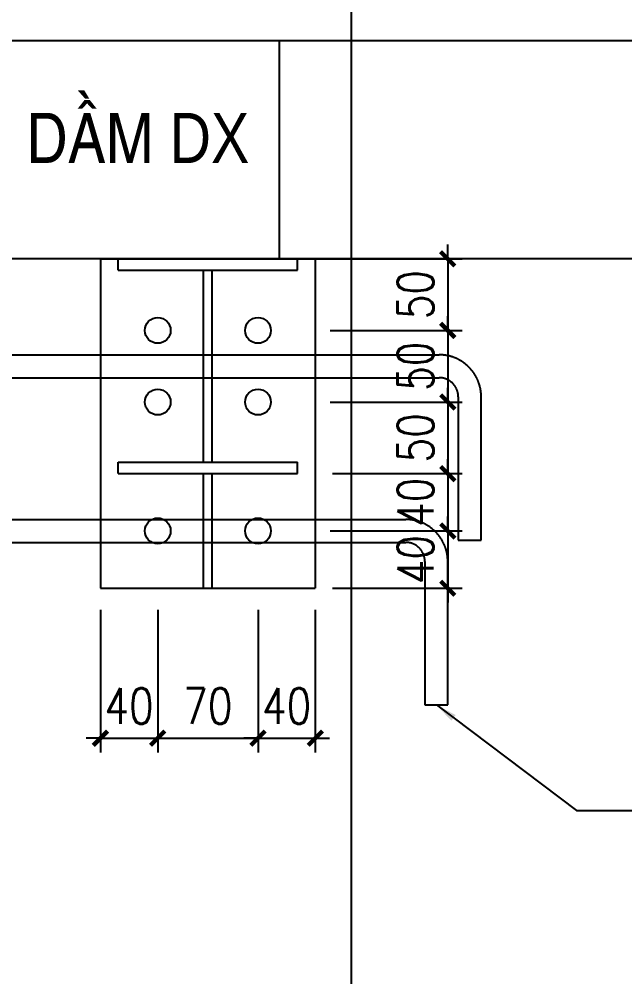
# Model space of a CAD drawing. Header units: inches. Extents: x 651127 to 1529722, y 768575 to 1021311.
# Drawn here: x 1224520 to 1228748, y 815091 to 821779 of the extents above; entities that cross this region are included whole.
import ezdxf

# ---------------------------------------------------------------- set-up
doc = ezdxf.new("R2010")
doc.units = ezdxf.units.IN
doc.header["$LTSCALE"] = 1000
doc.header["$MEASUREMENT"] = 0
doc.linetypes.add('CENTER2', pattern=[1.125, 0.75, -0.125, 0.125, -0.125])
doc.linetypes.add('DASHED2', pattern=[0.375, 0.25, -0.125])
doc.layers.get('DEFPOINTS').update_dxf_attribs({"color": 8, "lineweight": 9})
for name, color, linetype in [('DWGshare.com_11', 143, 'Continuous'), ('DWGshare.com_16', 2, 'Continuous'), ('DWGshare.com_19', 136, 'Continuous'), ('DWGshare.com_3', 7, 'Continuous'), ('DWGshare.com_32', 253, 'Continuous'), ('DWGshare.com_34', 1, 'Continuous'), ('DWGshare.com_4', 8, 'CENTER2'), ('DWGshare.com_9', 8, 'Continuous')]:
    doc.layers.add(name, color=color, linetype=linetype)
doc.styles.add('DWGshare.com_14', font='romans.shx', dxfattribs={"width": 0.8})
doc.styles.add('DWGshare.com_4', font='romans.shx', dxfattribs={"width": 0.8})
doc.styles.add('DWGshare.com_5', font='VHELVCN.TTF')
doc.dimstyles.new('DWGshare.com_12', dxfattribs={"dimscale": 100, "dimtxt": 2, "dimasz": 1.5, "dimexe": 1.5, "dimexo": 1.5, "dimgap": 1, "dimtad": 1, "dimdec": 0, "dimlfac": 0.2, "dimzin": 0, "dimdsep": 46, "dimtxsty": 'DWGshare.com_14', "dimblk": 'DWGshare.com_1', "dimcen": 3, "dimdle": 1.5, "dimclrd": 256, "dimclre": 256, "dimclrt": 7, "dimadec": 0, "dimazin": 0, "dimtfac": 1, "dimtdec": 0, "dimtix": 1, "dimtmove": 2, "dimatfit": 3, "dimfxl": 1, "dimtolj": 1, "dimtzin": 0, "dimarcsym": 0})
doc.dimstyles.new('DWGshare.com_7', dxfattribs={"dimscale": 100, "dimtxt": 2.5, "dimasz": 1, "dimexe": 1, "dimexo": 1.5, "dimgap": 1, "dimtad": 1, "dimdec": 0, "dimlfac": 0.1, "dimzin": 0, "dimdsep": 46, "dimtxsty": 'DWGshare.com_4', "dimblk": 'DWGshare.com_1', "dimcen": 1.5, "dimdle": 1, "dimclrd": 256, "dimclre": 256, "dimclrt": 7, "dimadec": 0, "dimazin": 0, "dimtfac": 1, "dimtdec": 0, "dimtix": 1, "dimtmove": 2, "dimatfit": 3, "dimfxl": 1, "dimtolj": 1, "dimtzin": 0, "dimarcsym": 0})

# ---------------------------------------------------------------- blocks, each defined once
blk = doc.blocks.new('DWGshare.com_1')
at = {"color": 0, "linetype": 'ByBlock', "const_width": 0.3}
blk.add_lwpolyline([(-0.5, -0.5), (0.5, 0.5)], dxfattribs=at)
blk = doc.blocks.new('*D1010')
at = {"layer": 'DEFPOINTS', "color": 0, "ltscale": 100, "transparency": 16777216}
for p in [(1226656.9, 820105.1), (1226540.3, 819605.1), (1227512.5, 819605.1)]:
    blk.add_point(p, dxfattribs=at)
at = {"layer": 'DWGshare.com_19', "lineweight": -2, "ltscale": 100, "transparency": 16777216}
for p, q in [((1227512.5, 820105.1), (1227512.5, 820205.1)), ((1226806.9, 820105.1), (1227612.5, 820105.1)), ((1227512.5, 820105.1), (1227512.5, 819605.1)), ((1226690.3, 819605.1), (1227612.5, 819605.1)), ((1227512.5, 819605.1), (1227512.5, 819505.1))]:
    blk.add_line(p, q, dxfattribs=at)
at = {"layer": 'DWGshare.com_19', "lineweight": -2, "ltscale": 100, "transparency": 16777216, "xscale": 100, "yscale": 100, "zscale": 100}
for p, rotation in [((1227512.5, 820105.1), 270), ((1227512.5, 819605.1), 90)]:
    blk.add_blockref('DWGshare.com_1', p, dxfattribs=dict(at, rotation=rotation))
at = {"layer": 'DWGshare.com_19', "color": 7, "ltscale": 100, "transparency": 16777216, "insert": (1227287.5, 819855.1), "char_height": 250, "attachment_point": 5, "rotation": 90, "style": 'DWGshare.com_4'}
blk.add_mtext('\\A1;50', dxfattribs=at)
blk = doc.blocks.new('*D1011')
at = {"layer": 'DEFPOINTS', "color": 0, "ltscale": 100, "transparency": 16777216}
for p in [(1226540.3, 819605.1), (1226540.3, 819105.1), (1227512.5, 819105.1)]:
    blk.add_point(p, dxfattribs=at)
at = {"layer": 'DWGshare.com_19', "lineweight": -2, "ltscale": 100, "transparency": 16777216}
for p, q in [((1227512.5, 819605.1), (1227512.5, 819705.1)), ((1226690.3, 819605.1), (1227612.5, 819605.1)), ((1227512.5, 819605.1), (1227512.5, 819105.1)), ((1226690.3, 819105.1), (1227612.5, 819105.1)), ((1227512.5, 819105.1), (1227512.5, 819005.1))]:
    blk.add_line(p, q, dxfattribs=at)
at = {"layer": 'DWGshare.com_19', "lineweight": -2, "ltscale": 100, "transparency": 16777216, "xscale": 100, "yscale": 100, "zscale": 100}
for p, rotation in [((1227512.5, 819605.1), 270), ((1227512.5, 819105.1), 90)]:
    blk.add_blockref('DWGshare.com_1', p, dxfattribs=dict(at, rotation=rotation))
at = {"layer": 'DWGshare.com_19', "color": 7, "ltscale": 100, "transparency": 16777216, "insert": (1227287.5, 819355.1), "char_height": 250, "attachment_point": 5, "rotation": 90, "style": 'DWGshare.com_4'}
blk.add_mtext('\\A1;50', dxfattribs=at)
blk = doc.blocks.new('*D1012')
at = {"layer": 'DEFPOINTS', "color": 0, "ltscale": 100, "transparency": 16777216}
for p in [(1226540.3, 819105.1), (1226556.9, 818605.1), (1227512.5, 818605.1)]:
    blk.add_point(p, dxfattribs=at)
at = {"layer": 'DWGshare.com_19', "lineweight": -2, "ltscale": 100, "transparency": 16777216}
for p, q in [((1227512.5, 819105.1), (1227512.5, 819205.1)), ((1226690.3, 819105.1), (1227612.5, 819105.1)), ((1227512.5, 819105.1), (1227512.5, 818605.1)), ((1226706.9, 818605.1), (1227612.5, 818605.1)), ((1227512.5, 818605.1), (1227512.5, 818505.1))]:
    blk.add_line(p, q, dxfattribs=at)
at = {"layer": 'DWGshare.com_19', "lineweight": -2, "ltscale": 100, "transparency": 16777216, "xscale": 100, "yscale": 100, "zscale": 100}
for p, rotation in [((1227512.5, 819105.1), 270), ((1227512.5, 818605.1), 90)]:
    blk.add_blockref('DWGshare.com_1', p, dxfattribs=dict(at, rotation=rotation))
at = {"layer": 'DWGshare.com_19', "color": 7, "ltscale": 100, "transparency": 16777216, "insert": (1227287.5, 818855.1), "char_height": 250, "attachment_point": 5, "rotation": 90, "style": 'DWGshare.com_4'}
blk.add_mtext('\\A1;50', dxfattribs=at)
blk = doc.blocks.new('*D1013')
at = {"layer": 'DEFPOINTS', "color": 0, "ltscale": 100, "transparency": 16777216}
for p in [(1226556.9, 818605.1), (1226540.3, 818205.1), (1227512.5, 818205.1)]:
    blk.add_point(p, dxfattribs=at)
at = {"layer": 'DWGshare.com_19', "lineweight": -2, "ltscale": 100, "transparency": 16777216}
for p, q in [((1227512.5, 818605.1), (1227512.5, 818705.1)), ((1226706.9, 818605.1), (1227612.5, 818605.1)), ((1227512.5, 818605.1), (1227512.5, 818205.1)), ((1226690.3, 818205.1), (1227612.5, 818205.1)), ((1227512.5, 818205.1), (1227512.5, 818105.1))]:
    blk.add_line(p, q, dxfattribs=at)
at = {"layer": 'DWGshare.com_19', "lineweight": -2, "ltscale": 100, "transparency": 16777216, "xscale": 100, "yscale": 100, "zscale": 100}
for p, rotation in [((1227512.5, 818605.1), 270), ((1227512.5, 818205.1), 90)]:
    blk.add_blockref('DWGshare.com_1', p, dxfattribs=dict(at, rotation=rotation))
at = {"layer": 'DWGshare.com_19', "color": 7, "ltscale": 100, "transparency": 16777216, "insert": (1227287.5, 818405.1), "char_height": 250, "attachment_point": 5, "rotation": 90, "style": 'DWGshare.com_4'}
blk.add_mtext('\\A1;40', dxfattribs=at)
blk = doc.blocks.new('*D1014')
at = {"layer": 'DEFPOINTS', "color": 0, "ltscale": 100, "transparency": 16777216}
for p in [(1226540.3, 818205.1), (1226556.9, 817805.1), (1227512.5, 817805.1)]:
    blk.add_point(p, dxfattribs=at)
at = {"layer": 'DWGshare.com_19', "lineweight": -2, "ltscale": 100, "transparency": 16777216}
for p, q in [((1227512.5, 818205.1), (1227512.5, 818305.1)), ((1226690.3, 818205.1), (1227612.5, 818205.1)), ((1227512.5, 818205.1), (1227512.5, 817805.1)), ((1226706.9, 817805.1), (1227612.5, 817805.1)), ((1227512.5, 817805.1), (1227512.5, 817705.1))]:
    blk.add_line(p, q, dxfattribs=at)
at = {"layer": 'DWGshare.com_19', "lineweight": -2, "ltscale": 100, "transparency": 16777216, "xscale": 100, "yscale": 100, "zscale": 100}
for p, rotation in [((1227512.5, 818205.1), 270), ((1227512.5, 817805.1), 90)]:
    blk.add_blockref('DWGshare.com_1', p, dxfattribs=dict(at, rotation=rotation))
at = {"layer": 'DWGshare.com_19', "color": 7, "ltscale": 100, "transparency": 16777216, "insert": (1227287.5, 818005.1), "char_height": 250, "attachment_point": 5, "rotation": 90, "style": 'DWGshare.com_4'}
blk.add_mtext('\\A1;40', dxfattribs=at)
blk = doc.blocks.new('*D1015')
at = {"layer": 'DEFPOINTS', "color": 0, "ltscale": 100, "transparency": 16777216}
for p in [(1225087.7, 817805.1), (1225487.7, 817805.1), (1225487.7, 816757.6)]:
    blk.add_point(p, dxfattribs=at)
at = {"layer": 'DWGshare.com_19', "lineweight": -2, "ltscale": 100, "transparency": 16777216}
for p, q in [((1225087.7, 817655.1), (1225087.7, 816657.6)), ((1225487.7, 817655.1), (1225487.7, 816657.6)), ((1225087.7, 816757.6), (1224987.7, 816757.6)), ((1225087.7, 816757.6), (1225487.7, 816757.6)), ((1225487.7, 816757.6), (1225587.7, 816757.6))]:
    blk.add_line(p, q, dxfattribs=at)
at = {"layer": 'DWGshare.com_19', "lineweight": -2, "ltscale": 100, "transparency": 16777216, "xscale": 100, "yscale": 100, "zscale": 100}
blk.add_blockref('DWGshare.com_1', (1225087.7, 816757.6), dxfattribs=at)
at = {"layer": 'DWGshare.com_19', "lineweight": -2, "ltscale": 100, "transparency": 16777216, "xscale": 100, "yscale": 100, "zscale": 100, "rotation": 180}
blk.add_blockref('DWGshare.com_1', (1225487.7, 816757.6), dxfattribs=at)
at = {"layer": 'DWGshare.com_19', "color": 7, "ltscale": 100, "transparency": 16777216, "insert": (1225287.7, 816982.6), "char_height": 250, "attachment_point": 5, "style": 'DWGshare.com_4'}
blk.add_mtext('\\A1;40', dxfattribs=at)
blk = doc.blocks.new('*D1016')
at = {"layer": 'DEFPOINTS', "color": 0, "ltscale": 100, "transparency": 16777216}
for p in [(1225487.7, 817805.1), (1226187.7, 817805.1), (1226187.7, 816757.6)]:
    blk.add_point(p, dxfattribs=at)
at = {"layer": 'DWGshare.com_19', "lineweight": -2, "ltscale": 100, "transparency": 16777216}
for p, q in [((1225487.7, 817655.1), (1225487.7, 816657.6)), ((1226187.7, 817655.1), (1226187.7, 816657.6)), ((1225387.7, 816757.6), (1226287.7, 816757.6))]:
    blk.add_line(p, q, dxfattribs=at)
at = {"layer": 'DWGshare.com_19', "lineweight": -2, "ltscale": 100, "transparency": 16777216, "xscale": 100, "yscale": 100, "zscale": 100, "rotation": 180}
blk.add_blockref('DWGshare.com_1', (1225487.7, 816757.6), dxfattribs=at)
at = {"layer": 'DWGshare.com_19', "lineweight": -2, "ltscale": 100, "transparency": 16777216, "xscale": 100, "yscale": 100, "zscale": 100}
blk.add_blockref('DWGshare.com_1', (1226187.7, 816757.6), dxfattribs=at)
at = {"layer": 'DWGshare.com_19', "color": 7, "ltscale": 100, "transparency": 16777216, "insert": (1225837.7, 816982.6), "char_height": 250, "attachment_point": 5, "style": 'DWGshare.com_4'}
blk.add_mtext('\\A1;70', dxfattribs=at)
blk = doc.blocks.new('*D1017')
at = {"layer": 'DEFPOINTS', "color": 0, "ltscale": 100, "transparency": 16777216}
for p in [(1226187.7, 817805.1), (1226587.7, 817805.1), (1226587.7, 816757.6)]:
    blk.add_point(p, dxfattribs=at)
at = {"layer": 'DWGshare.com_19', "lineweight": -2, "ltscale": 100, "transparency": 16777216}
for p, q in [((1226187.7, 817655.1), (1226187.7, 816657.6)), ((1226587.7, 817655.1), (1226587.7, 816657.6)), ((1226187.7, 816757.6), (1226087.7, 816757.6)), ((1226187.7, 816757.6), (1226587.7, 816757.6)), ((1226587.7, 816757.6), (1226687.7, 816757.6))]:
    blk.add_line(p, q, dxfattribs=at)
at = {"layer": 'DWGshare.com_19', "lineweight": -2, "ltscale": 100, "transparency": 16777216, "xscale": 100, "yscale": 100, "zscale": 100}
blk.add_blockref('DWGshare.com_1', (1226187.7, 816757.6), dxfattribs=at)
at = {"layer": 'DWGshare.com_19', "lineweight": -2, "ltscale": 100, "transparency": 16777216, "xscale": 100, "yscale": 100, "zscale": 100, "rotation": 180}
blk.add_blockref('DWGshare.com_1', (1226587.7, 816757.6), dxfattribs=at)
at = {"layer": 'DWGshare.com_19', "color": 7, "ltscale": 100, "transparency": 16777216, "insert": (1226387.7, 816982.6), "char_height": 250, "attachment_point": 5, "style": 'DWGshare.com_4'}
blk.add_mtext('\\A1;40', dxfattribs=at)

msp = doc.modelspace()

# ---------------------------------------------------------------- linework, layer by layer
at = {"layer": 'DWGshare.com_11', "ltscale": 100}
for centre in [(1225487.7, 819605.1), (1226187.7, 819605.1), (1225487.7, 819105.1), (1226187.7, 819105.1), (1225487.7, 818205.1), (1226187.7, 818205.1)]:
    msp.add_circle(centre, 90, dxfattribs=at)
at = {"layer": 'DWGshare.com_3', "ltscale": 100}
for p, q in [((1226337.7, 820105.1), (1226337.7, 821628.9)), ((1229837.7, 820105.1), (1224337.7, 820105.1))]:
    msp.add_line(p, q, dxfattribs=at)
at = {"layer": 'DWGshare.com_32', "ltscale": 100}
for p, q in [((1221537.7, 821628.9), (1231359.8, 821628.9)), ((1225212.7, 820025.1), (1225212.7, 820105.1)), ((1226462.7, 820025.1), (1226462.7, 820105.1)), ((1225212.7, 820025.1), (1226462.7, 820025.1)), ((1225807.7, 818685.1), (1225807.7, 820025.1)), ((1225867.7, 818685.1), (1225867.7, 820025.1)), ((1225212.7, 818685.1), (1226462.7, 818685.1)), ((1225212.7, 818605.1), (1225212.7, 818685.1)), ((1226462.7, 818605.1), (1226462.7, 818685.1)), ((1225212.7, 818605.1), (1226462.7, 818605.1)), ((1225807.7, 817805.1), (1225807.7, 818605.1)), ((1225867.7, 817805.1), (1225867.7, 818605.1))]:
    msp.add_line(p, q, dxfattribs=at)
at = {"layer": 'DWGshare.com_34', "ltscale": 100}
for p, q in [((1224337.7, 821628.9), (1226337.7, 821628.9)), ((1225087.7, 820105.1), (1225087.7, 817805.1)), ((1225094.4, 820105.1), (1227294.4, 820105.1)), ((1226587.7, 820105.1), (1226587.7, 817805.1)), ((1225087.7, 817805.1), (1226587.7, 817805.1))]:
    msp.add_line(p, q, dxfattribs=at)
at = {"layer": 'DWGshare.com_4', "ltscale": 1000}
msp.add_line((1226837.7, 826156.9), (1226837.7, 789072.7), dxfattribs=at)
at = {"layer": 'DWGshare.com_9', "linetype": 'DASHED2', "ltscale": 500}
for p, q in [((1224410.1, 819435.1), (1227452.3, 819435.1)), ((1224410.1, 819275.1), (1227452.3, 819275.1)), ((1227585.6, 819141.8), (1227585.6, 818139.9)), ((1227745.6, 818139.9), (1227745.6, 819141.8)), ((1224410.1, 818285.1), (1227219.1, 818285.1)), ((1224410.1, 818125.1), (1227219.1, 818125.1)), ((1227585.6, 818139.9), (1227745.6, 818139.9)), ((1227352.5, 817991.8), (1227352.5, 816989.9)), ((1227512.5, 816989.9), (1227512.5, 817991.8)), ((1227352.5, 816989.9), (1227512.5, 816989.9))]:
    msp.add_line(p, q, dxfattribs=at)
for centre, radius in [((1227452.3, 819141.8), 293.3), ((1227452.3, 819141.8), 133.3), ((1227219.1, 817991.8), 293.3), ((1227219.1, 817991.8), 133.3)]:
    msp.add_arc(centre, radius, 0, 90, dxfattribs=at)

# ---------------------------------------------------------------- texts
at = {"layer": 'DWGshare.com_16', "color": 2, "linetype": 'Continuous', "style": 'DWGshare.com_5'}
msp.add_text('DAÀM DX', height=350, dxfattribs=at).set_placement((1224571.1, 820774.6))

# ---------------------------------------------------------------- dimensions: what is measured, and where the dimension line sits
at = {"layer": 'DWGshare.com_19', "ltscale": 100}
for base, p1, p2, picture, middle in [((1227512.5, 819605.1), (1226656.9, 820105.1), (1226540.3, 819605.1), '*D1010', (1227287.5, 819855.1)), ((1227512.5, 819105.1), (1226540.3, 819605.1), (1226540.3, 819105.1), '*D1011', (1227287.5, 819355.1)), ((1227512.5, 818605.1), (1226540.3, 819105.1), (1226556.9, 818605.1), '*D1012', (1227287.5, 818855.1)), ((1227512.5, 818205.1), (1226556.9, 818605.1), (1226540.3, 818205.1), '*D1013', (1227287.5, 818405.1)), ((1227512.5, 817805.1), (1226540.3, 818205.1), (1226556.9, 817805.1), '*D1014', (1227287.5, 818005.1))]:
    dim = msp.add_linear_dim(base=base, p1=p1, p2=p2, angle=90, dimstyle='DWGshare.com_7', dxfattribs=at)
    dim.commit()
    dim.dimension.update_dxf_attribs({"geometry": picture, "text_midpoint": middle})
for base, p1, p2, picture, middle in [((1225487.7, 816757.6), (1225087.7, 817805.1), (1225487.7, 817805.1), '*D1015', (1225287.7, 816982.6)), ((1226187.7, 816757.6), (1225487.7, 817805.1), (1226187.7, 817805.1), '*D1016', (1225837.7, 816982.6)), ((1226587.7, 816757.6), (1226187.7, 817805.1), (1226587.7, 817805.1), '*D1017', (1226387.7, 816982.6))]:
    dim = msp.add_linear_dim(base=base, p1=p1, p2=p2, dimstyle='DWGshare.com_7', dxfattribs=at)
    dim.commit()
    dim.dimension.update_dxf_attribs({"geometry": picture, "text_midpoint": middle})

# ---------------------------------------------------------------- leaders
at = {"layer": 'DWGshare.com_19'}
msp.add_leader([(1227432.5, 816989.9), (1228411.9, 816253.5), (1231635.7, 816253.5)], dimstyle='DWGshare.com_12', override={"dimtad": 0}, dxfattribs=at)

doc.saveas('drawing.dxf')
